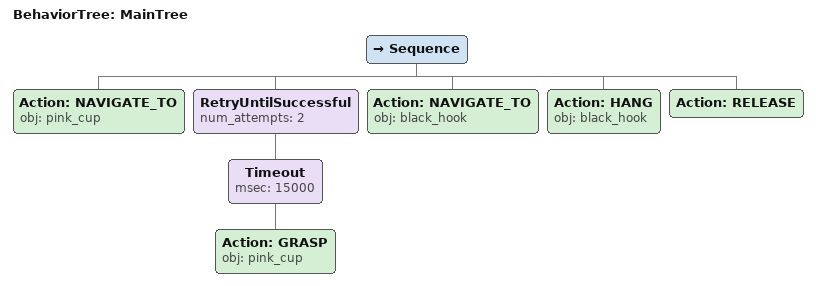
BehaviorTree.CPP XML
<root main_tree_to_execute="MainTree">
  <BehaviorTree ID="MainTree">
    <Sequence>
      <!-- Navigate to pink_cup -->
      <Action ID="NAVIGATE_TO" obj="pink_cup" />
      <!-- Retry GRASP pink_cup up to 2 attempts -->
      <RetryUntilSuccessful num_attempts="2">
        <!-- Timeout: GRASP pink_cup within 15s -->
        <Timeout msec="15000">
          <!-- Grasp pink_cup -->
          <Action ID="GRASP" obj="pink_cup" />
        </Timeout>
      </RetryUntilSuccessful>
      <!-- Navigate to black_hook -->
      <Action ID="NAVIGATE_TO" obj="black_hook" />
      <!-- Hang bag on black_hook -->
      <Action ID="HANG" obj="black_hook" />
      <!-- Release -->
      <Action ID="RELEASE" />
    </Sequence>
  </BehaviorTree>
</root>
